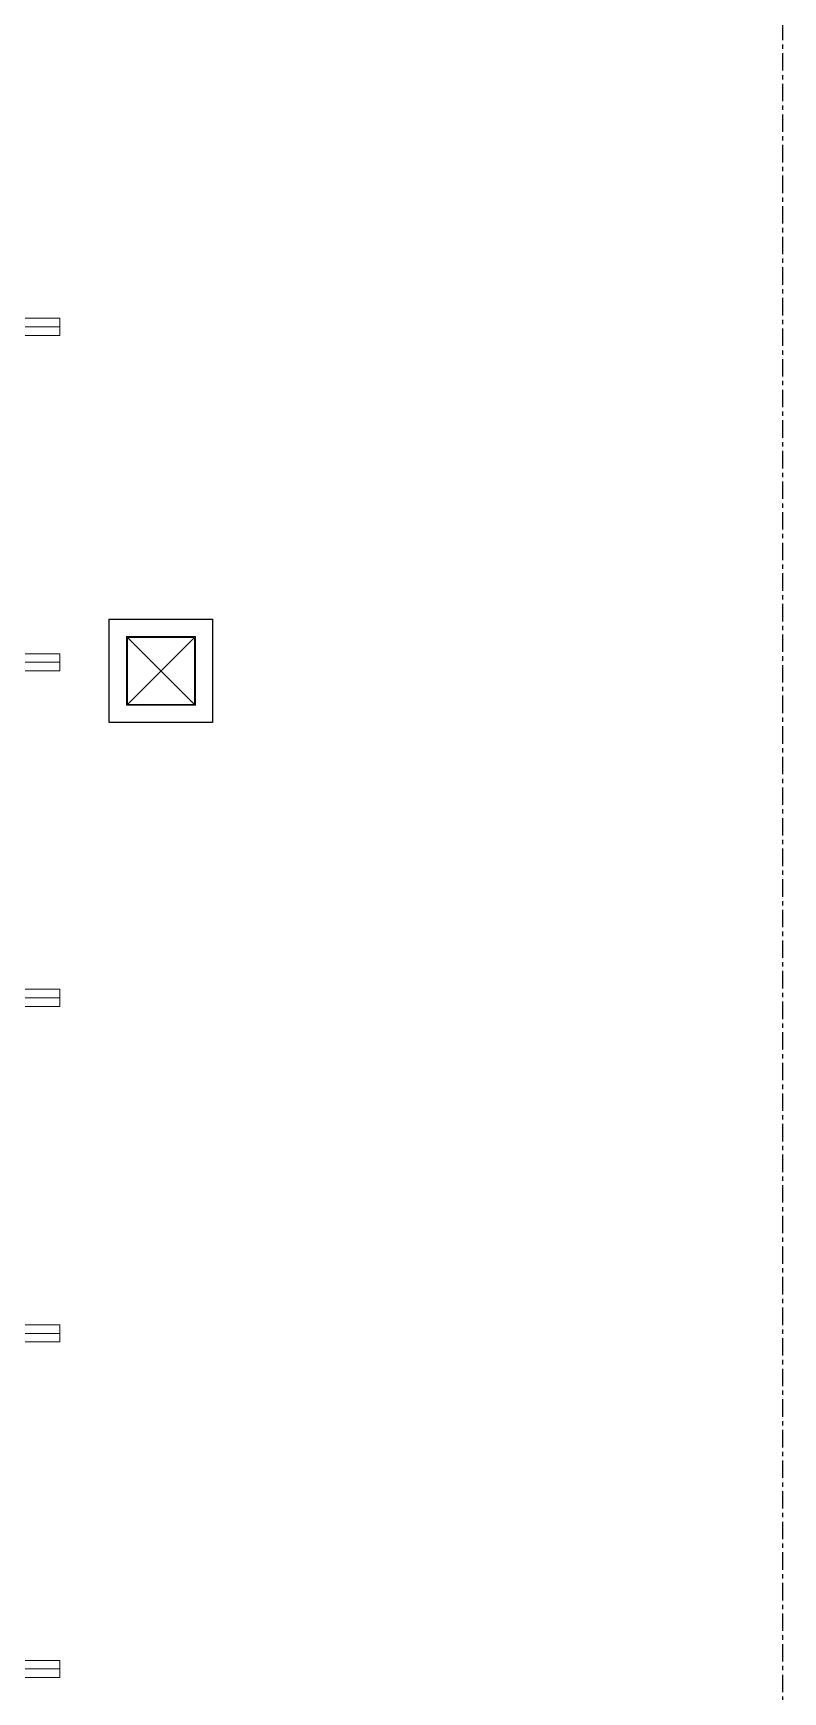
# Model space of a CAD drawing. Header units: millimetres. Extents: x -677815 to 406757, y -145898 to 39000.
# Drawn here: x 127465 to 131818, y 4067 to 13706 of the extents above; entities that cross this region are included whole.
import ezdxf

# ---------------------------------------------------------------- set-up
doc = ezdxf.new("R2010")
doc.units = ezdxf.units.MM
doc.header["$LTSCALE"] = 8
doc.linetypes.add('Xref building Toll$0$Grid Line', pattern=[22.225, 12.7, -3.175, 3.175, -3.175])
for name, color, linetype, lineweight in [('Xref building Toll$0$A-FLOR', 8, 'Continuous', 25), ('Xref building Toll$0$C-PRKG', 8, 'Continuous', 9), ('Xref building Toll$0$P-SANR-FIXT', 8, 'Continuous', 9), ('Xref building Toll$0$P-SANR-FIXT-HDLN', 8, 'Continuous', 9)]:
    doc.layers.add(name, color=color, linetype=linetype, lineweight=lineweight)
doc.layers.add('Xref building Toll$0$S-GRID', color=8, linetype='Continuous')

# ---------------------------------------------------------------- blocks, each defined once
blk = doc.blocks.new('Xref building Toll$0$Toll Grids')
at = {"layer": 'Xref building Toll$0$S-GRID', "linetype": 'Xref building Toll$0$Grid Line'}
blk.add_line((131818, -125373.3), (131818, 36031.5), dxfattribs=at)
blk = doc.blocks.new('Xref building Toll$0$_SBA Linear Single Parking 90_2 - MHE1-1674282-MASTER GROUND FLOOR')
at = {"layer": 'Xref building Toll$0$C-PRKG'}
for p, q in [((-50, 0), (-50, -4000)), ((-50, -4000), (-50, 0)), ((0, 0), (0, -4000)), ((50, -4000), (50, 0)), ((50, 0), (50, -4000)), ((1900, 0), (1900, -4000)), ((1900, -4000), (1900, 0)), ((1950, 0), (1950, -4000)), ((2000, -4000), (2000, 0)), ((2000, 0), (2000, -4000)), ((3850, -4000), (3850, 0)), ((3900, 0), (3900, -4000)), ((3950, -4000), (3950, 0)), ((5800, -4000), (5800, 0)), ((5800, -4000), (5800, 0)), ((5850, 0), (5850, -4000)), ((5850, 0), (5850, -4000)), ((5900, -4000), (5900, 0)), ((5900, -4000), (5900, 0)), ((7750, 0), (7750, -4000)), ((7750, -4000), (7750, 0)), ((7750, -4000), (7750, 0)), ((7800, 0), (7800, -4000)), ((7800, 0), (7800, -4000)), ((7850, -4000), (7850, 0)), ((7850, 0), (7850, -4000)), ((7850, -4000), (7850, 0)), ((1900, 0), (1900, -4000)), ((1900, -4000), (1900, 0)), ((1950, 0), (1950, -4000)), ((2000, -4000), (2000, 0)), ((2000, 0), (2000, -4000)), ((3850, 0), (3850, -4000)), ((3850, 0), (3850, -4000)), ((3850, -4000), (3850, 0)), ((3900, 0), (3900, -4000)), ((3950, 0), (3950, -4000)), ((3950, -4000), (3950, 0)), ((3950, 0), (3950, -4000)), ((5800, 0), (5800, -4000)), ((5800, 0), (5800, -4000)), ((5900, 0), (5900, -4000)), ((5900, 0), (5900, -4000)), ((7750, 0), (7750, -4000)), ((7850, 0), (7850, -4000)), ((-50, -4000), (50, -4000)), ((50, -4000), (-50, -4000)), ((-50, -4000), (-50, -4000)), ((50, -4000), (50, -4000)), ((1900, -4000), (2000, -4000)), ((2000, -4000), (1900, -4000)), ((1900, -4000), (1900, -4000)), ((1900, -4000), (2000, -4000)), ((2000, -4000), (1900, -4000)), ((1900, -4000), (1900, -4000)), ((2000, -4000), (2000, -4000)), ((2000, -4000), (2000, -4000)), ((3850, -4000), (3950, -4000)), ((3950, -4000), (3850, -4000)), ((3850, -4000), (3850, -4000)), ((3850, -4000), (3950, -4000)), ((3950, -4000), (3850, -4000)), ((3850, -4000), (3850, -4000)), ((3950, -4000), (3950, -4000)), ((3950, -4000), (3950, -4000)), ((5800, -4000), (5900, -4000)), ((5900, -4000), (5800, -4000)), ((5800, -4000), (5800, -4000)), ((5800, -4000), (5900, -4000)), ((5900, -4000), (5800, -4000)), ((5800, -4000), (5800, -4000)), ((5900, -4000), (5900, -4000)), ((5900, -4000), (5900, -4000)), ((7750, -4000), (7850, -4000)), ((7850, -4000), (7750, -4000)), ((7750, -4000), (7750, -4000)), ((7750, -4000), (7850, -4000)), ((7850, -4000), (7750, -4000)), ((7750, -4000), (7750, -4000)), ((7850, -4000), (7850, -4000)), ((7850, -4000), (7850, -4000))]:
    blk.add_line(p, q, dxfattribs=at)
blk = doc.blocks.new('Xref building Toll$0$IVS-PLF-Floor Based-Site Sump Pit - 300x300x300mm-1634715-MASTER GROUND FLOOR')
at = {"layer": 'Xref building Toll$0$P-SANR-FIXT'}
for p, q in [((-200, 200), (200, 200)), ((-200, -200), (-200, 200)), ((195, 195), (-195, 195)), ((-195, 195), (-195, -195)), ((195, -195), (195, 195)), ((200, 200), (200, -200)), ((200, -200), (-200, -200)), ((-195, -195), (195, -195))]:
    blk.add_line(p, q, dxfattribs=at)
at = {"layer": 'Xref building Toll$0$P-SANR-FIXT-HDLN'}
for p, q in [((-195, -195), (195, 195)), ((-195, 195), (195, -195))]:
    blk.add_line(p, q, dxfattribs=at)
blk = doc.blocks.new('Xref building Toll$0$building block 28092016')
at = {"layer": 'Xref building Toll$0$A-FLOR'}
for p, q in [((850456.5, -661199.5), (851056.5, -661199.5)), ((850456.5, -661799.5), (850456.5, -661199.5)), ((851056.5, -661199.5), (851056.5, -661799.5)), ((851056.5, -661799.5), (850456.5, -661799.5))]:
    blk.add_line(p, q, dxfattribs=at)
at = {"layer": 'Xref building Toll$0$C-PRKG', "rotation": 90}
blk.add_blockref('Xref building Toll$0$_SBA Linear Single Parking 90_2 - MHE1-1674282-MASTER GROUND FLOOR', (846169.6, -667299.5), dxfattribs=at)
at = {"layer": 'Xref building Toll$0$P-SANR-FIXT'}
blk.add_blockref('Xref building Toll$0$IVS-PLF-Floor Based-Site Sump Pit - 300x300x300mm-1634715-MASTER GROUND FLOOR', (850756.5, -661499.5), dxfattribs=at)
blk = doc.blocks.new('Xref building Toll')
for name, p in [('Xref building Toll$0$Toll Grids', (0, 0)), ('Xref building Toll$0$building block 28092016', (-722549.6, 671499.5))]:
    blk.add_blockref(name, p)

msp = doc.modelspace()

# ---------------------------------------------------------------- block references
msp.add_blockref('Xref building Toll', (0, 0))

doc.saveas('drawing.dxf')
